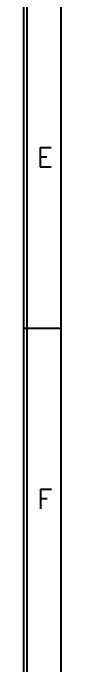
# Model space of a CAD drawing. Header units: millimetres. Extents: x 87 to 927, y 85 to 1088.
# Drawn here: x 520.5 to 523.8, y 175.2 to 232.5 of the extents above; entities that cross this region are included whole.
import ezdxf
from ezdxf.enums import TextEntityAlignment as Align

# ---------------------------------------------------------------- set-up
doc = ezdxf.new("R2010")
doc.units = ezdxf.units.MM
for name, color, linetype in [('20', 2, 'Continuous'), ('30', 3, 'Continuous'), ('70', 7, 'Continuous')]:
    doc.layers.add(name, color=color, linetype=linetype)
doc.styles.add('SIMPLEX', font='SIMPLEX')

msp = doc.modelspace()

# ---------------------------------------------------------------- linework, layer by layer
at = {"layer": '20', "color": 7}
msp.add_line((523.797, 112.81), (523.797, 351.51), dxfattribs=at)
at = {"layer": '30', "color": 7}
msp.add_line((520.497, 204.81), (523.797, 204.81), dxfattribs=at)
at = {"layer": '70', "color": 7}
for p, q in [((520.497, 84.81), (520.497, 354.81)), ((520.797, 85.11), (520.797, 354.51))]:
    msp.add_line(p, q, dxfattribs=at)

# ---------------------------------------------------------------- texts
at = {"layer": '30', "color": 7, "style": 'SIMPLEX'}
for s, p in [('E', (522.347, 219.81)), ('F', (522.347, 189.81))]:
    msp.add_text(s, height=1.7, dxfattribs=at).set_placement(p, align=Align.MIDDLE)

doc.saveas('drawing.dxf')
